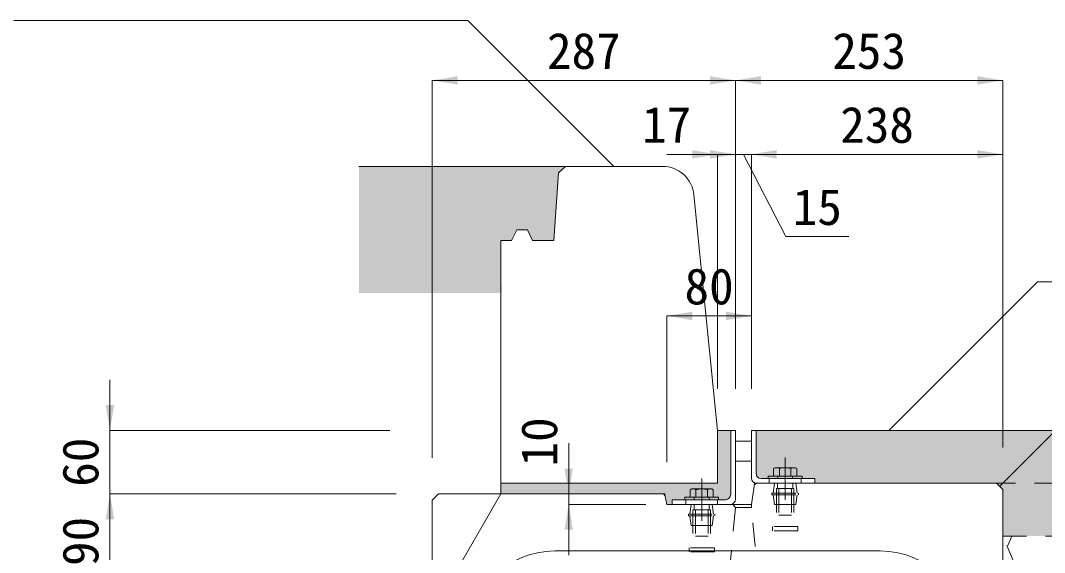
# Model space of a CAD drawing. Units: millimetres at full size; some dimension numbers follow another scale. Extents: x 87158 to 122251, y -125707 to -112261.
# Drawn here: x 93238 to 94207, y -120671 to -120167 of the extents above; entities that cross this region are included whole.
import ezdxf
from ezdxf.enums import TextEntityAlignment as Align

# ---------------------------------------------------------------- set-up
doc = ezdxf.new("R2010")
doc.units = ezdxf.units.MM
doc.header["$LTSCALE"] = 30
doc.linetypes.add('CHAIN', pattern=[18.5, 12, -1.5, 3.5, -1.5])
doc.linetypes.add('USER1', pattern=[1.35, 0.75, -0.6])
for name, color, linetype, lineweight in [('アングル', 191, 'Continuous', 13), ('インサート', 92, 'USER1', 9), ('ハッチング_基礎', 150, 'Continuous', 9), ('作業エリア', 11, 'Continuous', 13), ('寸法線', 7, 'Continuous', 13), ('引出線', 4, 'Continuous', 13), ('排水孔', 30, 'USER1', 15), ('本体', 2, 'Continuous', 13), ('目地', 132, 'Continuous', 5), ('舗装・基礎', 3, 'Continuous', 13)]:
    doc.layers.add(name, color=color, linetype=linetype, lineweight=lineweight)
doc.layers.add('ハッチング_モルタル', color=30, linetype='Continuous')
doc.layers.add('ハッチング_舗装', color=7, linetype='Continuous')
doc.styles.add('ＭＳ ゴシック', font='')
doc.styles.get('ＭＳ ゴシック').set_extended_font_data('MS Gothic')

# ---------------------------------------------------------------- blocks, each defined once
blk = doc.blocks.new('filled_arrow')
at = {"color": 0, "linetype": 'Continuous', "lineweight": -2}
blk.add_solid([(7.5, 1.25), (0, 0), (7.5, -1.25)], dxfattribs=at)

msp = doc.modelspace()

# ---------------------------------------------------------------- hatches: boundary and pattern name
at = {"layer": 'ハッチング_モルタル'}
msp.add_hatch(color=256, dxfattribs=at).paths.add_polyline_path([(93897.6, -120605.38), (93897.6, -120555.38), (93910.1, -120555.38), (93910.1, -120615.88, -0.41421), (93905.1, -120620.88), (93898.6, -120620.88), (93866.6, -120620.88), (93854.6, -120620.88), (93854.6, -120625.38), (93849.6, -120625.38), (93848.09, -120617.8), (93847.6, -120615.38), (93845.14, -120615.38), (93692.6, -120615.38), (93692.6, -120605.38)])
at = {"layer": 'ハッチング_舗装'}
for points in [[(93558.19, -120305.38), (93558.19, -120425.34), (93693.25, -120425.31), (93692.6, -120375.38), (93702.6, -120375.38), (93707.6, -120365.38), (93717.6, -120365.38), (93722.6, -120375.38), (93742.6, -120375.38), (93747.18, -120311.37), (93753.6, -120305.38)], [(94116.6, -120605.38), (94317.6, -120605.38), (94317.6, -120555.38), (93934.1, -120555.38), (93934.1, -120595.88, 0.41421), (93939.1, -120600.88), (93989.6, -120600.88), (93989.6, -120605.38)], [(94161.6, -120605.38), (94167.6, -120611.38), (94167.6, -120655.38), (94317.6, -120655.38), (94317.6, -120605.38)]]:
    msp.add_hatch(color=256, dxfattribs=at).paths.add_polyline_path(points)

# ---------------------------------------------------------------- linework, layer by layer
at = {"layer": 'アングル'}
for p, q in [((93910.1, -120555.38), (93910.1, -120615.88)), ((93914.6, -120555.38), (93910.1, -120555.38)), ((93914.6, -120555.38), (93914.6, -120620.38)), ((93929.6, -120555.38), (93929.6, -120600.38)), ((93929.6, -120555.38), (93934.1, -120555.38)), ((93934.1, -120555.38), (93934.1, -120595.88)), ((93914.6, -120565.38), (93929.6, -120565.38)), ((93914.6, -120584.38), (93929.6, -120584.38)), ((93934.6, -120605.38), (93989.6, -120605.38)), ((93939.1, -120600.88), (93989.6, -120600.88)), ((93989.6, -120600.88), (93989.6, -120605.38)), ((93854.6, -120620.88), (93854.6, -120625.38)), ((93905.1, -120620.88), (93854.6, -120620.88)), ((93909.6, -120625.38), (93854.6, -120625.38))]:
    msp.add_line(p, q, dxfattribs=at)
at = {"layer": 'アングル', "linetype": 'CHAIN', "lineweight": 9}
for p, q in [((93961.6, -120580.88), (93961.6, -120620.88)), ((93882.6, -120600.88), (93882.6, -120640.88))]:
    msp.add_line(p, q, dxfattribs=at)
at = {"layer": 'アングル', "linetype": 'USER1', "lineweight": 9}
for p, q in [((93946.6, -120600.88), (93946.6, -120605.38)), ((93976.6, -120600.88), (93976.6, -120605.38)), ((93867.6, -120620.88), (93867.6, -120625.38)), ((93897.6, -120620.88), (93897.6, -120625.38))]:
    msp.add_line(p, q, dxfattribs=at)
at = {"layer": 'アングル'}
for centre, start, end in [((93939.1, -120595.88), 180, 270), ((93934.6, -120600.38), 180, 270), ((93905.1, -120615.88), 270, 0), ((93909.6, -120620.38), 270, 0)]:
    msp.add_arc(centre, 5, start, end, dxfattribs=at)
at = {"layer": 'インサート', "linetype": 'Continuous', "lineweight": 13}
for p, q in [((93952.12, -120590.58), (93950.65, -120591.43)), ((93950.65, -120591.43), (93950.65, -120598.58)), ((93971.09, -120590.58), (93952.12, -120590.58)), ((93971.09, -120590.58), (93972.55, -120591.43)), ((93972.55, -120591.43), (93972.55, -120598.58)), ((93972.55, -120598.58), (93950.65, -120598.58)), ((93873.12, -120610.58), (93871.65, -120611.43)), ((93871.65, -120611.43), (93871.65, -120618.58)), ((93892.09, -120610.58), (93873.12, -120610.58)), ((93892.09, -120610.58), (93893.55, -120611.43)), ((93893.55, -120611.43), (93893.55, -120618.58)), ((93893.55, -120618.58), (93871.65, -120618.58))]:
    msp.add_line(p, q, dxfattribs=at)
at = {"layer": 'インサート', "linetype": 'Continuous', "lineweight": 5}
for p, q in [((93956.13, -120591.43), (93956.13, -120598.58)), ((93967.08, -120591.43), (93967.08, -120598.58)), ((93877.13, -120611.43), (93877.13, -120618.58)), ((93888.08, -120611.43), (93888.08, -120618.58))]:
    msp.add_line(p, q, dxfattribs=at)
at = {"layer": 'インサート', "linetype": 'Continuous'}
for p, q in [((93977.6, -120598.58), (93945.6, -120598.58)), ((93945.6, -120598.58), (93945.6, -120600.88)), ((93977.6, -120600.88), (93945.6, -120600.88)), ((93977.6, -120598.58), (93977.6, -120600.88)), ((93898.6, -120618.58), (93866.6, -120618.58)), ((93866.6, -120618.58), (93866.6, -120620.88)), ((93898.6, -120620.88), (93866.6, -120620.88)), ((93898.6, -120618.58), (93898.6, -120620.88))]:
    msp.add_line(p, q, dxfattribs=at)
at = {"layer": 'インサート'}
for p, q in [((93950.35, -120614.63), (93951.6, -120605.38)), ((93951.6, -120605.38), (93971.6, -120605.38)), ((93954.48, -120605.38), (93954.48, -120610.38)), ((93954.6, -120598.58), (93954.6, -120600.88)), ((93968.6, -120598.58), (93968.6, -120600.88)), ((93968.73, -120605.38), (93968.73, -120610.38)), ((93972.85, -120614.63), (93971.6, -120605.38)), ((93949.1, -120614.63), (93974.1, -120614.63)), ((93949.1, -120614.63), (93949.1, -120616.13)), ((93949.1, -120616.13), (93974.1, -120616.13)), ((93950.35, -120616.13), (93951.6, -120625.38)), ((93953.35, -120610.38), (93969.85, -120610.38)), ((93953.35, -120610.38), (93953.35, -120646.38)), ((93955.6, -120610.38), (93955.6, -120635.38)), ((93967.6, -120610.38), (93967.6, -120635.38)), ((93969.85, -120610.38), (93969.85, -120646.38)), ((93972.85, -120616.13), (93971.6, -120625.38)), ((93974.1, -120614.63), (93974.1, -120616.13)), ((93871.35, -120634.63), (93872.6, -120625.38)), ((93872.6, -120625.38), (93892.6, -120625.38)), ((93875.48, -120625.38), (93875.48, -120630.38)), ((93875.6, -120618.58), (93875.6, -120620.88)), ((93889.6, -120618.58), (93889.6, -120620.88)), ((93889.73, -120625.38), (93889.73, -120630.38)), ((93893.85, -120634.63), (93892.6, -120625.38)), ((93951.6, -120625.38), (93971.6, -120625.38)), ((93870.1, -120634.63), (93895.1, -120634.63)), ((93870.1, -120634.63), (93870.1, -120636.13)), ((93870.1, -120636.13), (93895.1, -120636.13)), ((93871.35, -120636.13), (93872.6, -120645.38)), ((93874.35, -120630.38), (93890.85, -120630.38)), ((93874.35, -120630.38), (93874.35, -120666.38)), ((93876.6, -120630.38), (93876.6, -120655.38)), ((93888.6, -120630.38), (93888.6, -120655.38)), ((93890.85, -120630.38), (93890.85, -120666.38)), ((93893.85, -120636.13), (93892.6, -120645.38)), ((93895.1, -120634.63), (93895.1, -120636.13)), ((93955.6, -120635.38), (93967.6, -120635.38)), ((93872.6, -120645.38), (93892.6, -120645.38)), ((93949.6, -120650.38), (93949.6, -120646.38)), ((93973.6, -120646.38), (93949.6, -120646.38)), ((93973.6, -120646.38), (93973.6, -120650.38)), ((93876.6, -120655.38), (93888.6, -120655.38)), ((93973.6, -120650.38), (93949.6, -120650.38)), ((93870.6, -120670.38), (93870.6, -120666.38)), ((93894.6, -120666.38), (93870.6, -120666.38)), ((93894.6, -120670.38), (93870.6, -120670.38)), ((93894.6, -120666.38), (93894.6, -120670.38))]:
    msp.add_line(p, q, dxfattribs=at)
at = {"layer": 'インサート', "linetype": 'Continuous', "lineweight": 5}
for centre, radius, start, end in [((93953.39, -120595.43), 4.85, 55.61575, 124.38425), ((93961.6, -120608.7), 18.12, 72.41205, 107.58795), ((93969.82, -120595.43), 4.85, 55.61575, 124.38425), ((93874.39, -120615.43), 4.85, 55.61575, 124.38425), ((93882.6, -120628.7), 18.12, 72.41205, 107.58795), ((93890.82, -120615.43), 4.85, 55.61575, 124.38425)]:
    msp.add_arc(centre, radius, start, end, dxfattribs=at)
at = {"layer": 'ハッチング_基礎'}
for p, q in [((94172.44, -120664.31), (94176.27, -120655.38)), ((94171.42, -120664.31), (94177.52, -120678.54))]:
    msp.add_line(p, q, dxfattribs=at)
at = {"layer": '作業エリア'}
for p, q in [((93932.22, -120607.94), (93932.6, -120605.38)), ((93935.19, -120605.38), (93932.6, -120605.38)), ((93845.14, -120615.38), (93847.6, -120615.38)), ((93847.6, -120615.38), (93848.09, -120617.8))]:
    msp.add_line(p, q, dxfattribs=at)
at = {"layer": '寸法線'}
for p, q in [((93914.6, -120223.98), (93627.6, -120223.98)), ((93627.6, -120581.38), (93627.6, -120223.98)), ((93914.6, -120515.38), (93914.6, -120223.98)), ((93914.6, -120223.98), (94167.6, -120223.98)), ((93914.6, -120515.38), (93914.6, -120223.98)), ((94167.6, -120571.38), (94167.6, -120223.98)), ((93849.6, -120293.98), (93938.6, -120293.98)), ((93866.6, -120293.98), (93977.6, -120293.98)), ((93897.6, -120515.91), (93897.6, -120293.98)), ((93914.6, -120515.91), (93914.6, -120293.98)), ((93914.6, -120515.91), (93914.6, -120293.98)), ((93922.1, -120293.98), (93962.29, -120371.78)), ((93929.6, -120293.98), (94167.6, -120293.98)), ((93929.6, -120515.38), (93929.6, -120293.98)), ((93929.6, -120515.91), (93929.6, -120293.98)), ((94167.6, -120571.38), (94167.6, -120293.98)), ((93962.29, -120371.78), (94021.76, -120371.78)), ((93849.6, -120446.92), (93929.6, -120446.92)), ((93849.6, -120585.38), (93849.6, -120446.92)), ((93929.6, -120515.38), (93929.6, -120446.92)), ((93322.6, -120663.38), (93322.6, -120507.38)), ((93587.6, -120555.38), (93322.6, -120555.38)), ((93994.1, -120555.38), (94606.1, -120555.38)), ((93756.75, -120567.38), (93756.75, -120673.38)), ((93322.6, -120705.38), (93322.6, -120615.38)), ((93593.6, -120615.38), (93322.6, -120615.38)), ((93593.6, -120615.38), (93322.6, -120615.38)), ((93829.6, -120625.38), (93756.75, -120625.38))]:
    msp.add_line(p, q, dxfattribs=at)
at = {"layer": '引出線'}
for points in [[(93799.53, -120305.38), (93661.4, -120167.26), (93231.69, -120167.26)], [(94059.62, -120555.38), (94200.37, -120414.63), (94495.22, -120414.63)], [(94164.6, -120608.38), (94266.65, -120506.34), (94329.05, -120506.34)], [(93692.6, -120615.38), (93588.68, -120795.38), (93387.95, -120795.38)]]:
    msp.add_lwpolyline(points, dxfattribs=at)
at = {"layer": '排水孔'}
for p, q in [((93912.1, -120625.38), (93914.6, -120628.38)), ((93929.6, -120628.38), (93929.6, -120625.38)), ((93914.6, -120628.38), (93907.1, -120705.38)), ((93914.6, -120628.38), (93929.6, -120628.38)), ((93937.1, -120705.38), (93929.6, -120628.38))]:
    msp.add_line(p, q, dxfattribs=at)
at = {"layer": '本体'}
for p, q in [((93747.18, -120311.37), (93753.6, -120305.38)), ((93845.45, -120305.38), (93753.6, -120305.38)), ((93742.6, -120375.38), (93747.18, -120311.37)), ((93702.6, -120375.38), (93707.6, -120365.38)), ((93707.6, -120365.38), (93717.6, -120365.38)), ((93717.6, -120365.38), (93722.6, -120375.38)), ((93692.6, -120375.38), (93702.6, -120375.38)), ((93722.6, -120375.38), (93742.6, -120375.38)), ((93935.19, -120605.38), (94161.6, -120605.38)), ((94161.6, -120605.38), (94167.6, -120611.38)), ((93627.6, -120621.38), (93633.6, -120615.38)), ((93633.6, -120615.38), (93845.14, -120615.38)), ((93932.22, -120607.94), (93929.6, -120625.38)), ((94167.6, -120611.38), (94167.6, -121175.38)), ((93627.6, -120621.38), (93627.6, -121175.38)), ((93848.09, -120617.8), (93849.6, -120625.38)), ((93849.6, -120625.38), (93929.6, -120625.38))]:
    msp.add_line(p, q, dxfattribs=at)
msp.add_lwpolyline([(93692.6, -120375.38), (93692.6, -120605.38), (93897.6, -120605.38), (93897.6, -120555.38), (93875.3, -120332.4)], dxfattribs=at)
for centre, radius, start, end in [((93845.45, -120335.38), 30, 5.71059, 90), ((93935.19, -120608.38), 3, 90, 171.46923), ((93845.14, -120618.38), 3, 11.30993, 90)]:
    msp.add_arc(centre, radius, start, end, dxfattribs=at)
at = {"layer": '目地'}
msp.add_line((94051.6, -120669.38), (93743.6, -120669.38), dxfattribs=at)
for centre, start, end in [((93743.6, -120751.38), 90, 180), ((94051.6, -120751.38), 0, 90)]:
    msp.add_arc(centre, 82, start, end, dxfattribs=at)
at = {"layer": '舗装・基礎'}
for p, q in [((93753.69, -120305.38), (93558.19, -120305.38)), ((93910.1, -120555.38), (93897.6, -120555.38)), ((93934.1, -120555.38), (94317.6, -120555.38)), ((93692.6, -120605.38), (93692.6, -120615.38)), ((93897.6, -120605.38), (93692.6, -120605.38))]:
    msp.add_line(p, q, dxfattribs=at)
at = {"layer": '舗装・基礎', "linetype": 'USER1'}
for p, q in [((94116.6, -120605.38), (94317.6, -120605.38)), ((94167.6, -120655.38), (94317.6, -120655.38))]:
    msp.add_line(p, q, dxfattribs=at)

# ---------------------------------------------------------------- block references
at = {"layer": '寸法線', "xscale": 3.2, "yscale": 3.2}
for p in [(93627.6, -120223.98), (93914.6, -120223.98), (93929.6, -120293.98), (93929.6, -120293.98), (93849.6, -120446.92)]:
    msp.add_blockref('filled_arrow', p, dxfattribs=at)
for p, rotation in [((93914.6, -120223.98), 180), ((94167.6, -120223.98), 180), ((93897.6, -120293.98), 180), ((93914.6, -120293.98), 180), ((94167.6, -120293.98), 180), ((93929.6, -120446.92), 180), ((93322.6, -120555.38), 90), ((93756.75, -120615.38), 90), ((93322.6, -120615.38), 270), ((93322.6, -120615.38), 270), ((93756.75, -120625.38), 270)]:
    msp.add_blockref('filled_arrow', p, dxfattribs=dict(at, rotation=rotation))
at = {"layer": '引出線', "xscale": 0.16, "yscale": 0.16}
for p, rotation in [((93799.53, -120305.38), 135), ((94059.62, -120555.38), 45), ((94164.6, -120608.38), 45), ((93692.6, -120615.38), 240)]:
    msp.add_blockref('filled_arrow', p, dxfattribs=dict(at, rotation=rotation))

# ---------------------------------------------------------------- texts
at = {"layer": '寸法線', "style": 'ＭＳ ゴシック'}
for s, p in [('287', (93771.1, -120195.98)), ('253', (94041.1, -120195.98)), ('17', (93849.4, -120265.98)), ('238', (94048.6, -120265.98)), ('15', (93992.03, -120343.78)), ('80', (93889.6, -120418.92))]:
    msp.add_text(s, height=34.18, dxfattribs=at).set_placement(p, align=Align.MIDDLE_CENTER)
for s, p in [('10', (93728.75, -120566.18)), ('60', (93294.6, -120585.38)), ('90', (93294.6, -120660.38))]:
    msp.add_text(s, height=34.18, rotation=90, dxfattribs=at).set_placement(p, align=Align.MIDDLE_CENTER)

doc.saveas('drawing.dxf')
